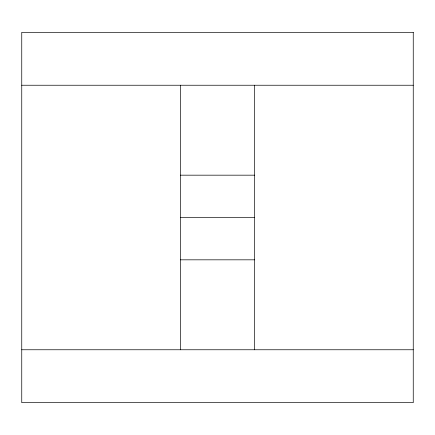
<?xml version="1.0" encoding="UTF-8"?>
<svg xmlns="http://www.w3.org/2000/svg" width="435" height="435" viewBox="0 0 435 435"><rect width="100%" height="100%" fill="white"/><g stroke="black" fill="none" stroke-linecap="round" stroke-linejoin="round"><path stroke-width="0.65" d="M21.75 85.238L413.25 85.238M180.465 175.174L254.535 175.174M180.465 217.5L254.535 217.5M180.465 259.825L254.535 259.825M21.75 349.762L413.25 349.762M254.535 85.238L254.535 349.762M180.465 85.238L180.465 349.762M413.25 32.331L21.75 32.331L21.75 402.669L413.25 402.669L413.25 32.331"/></g></svg>
